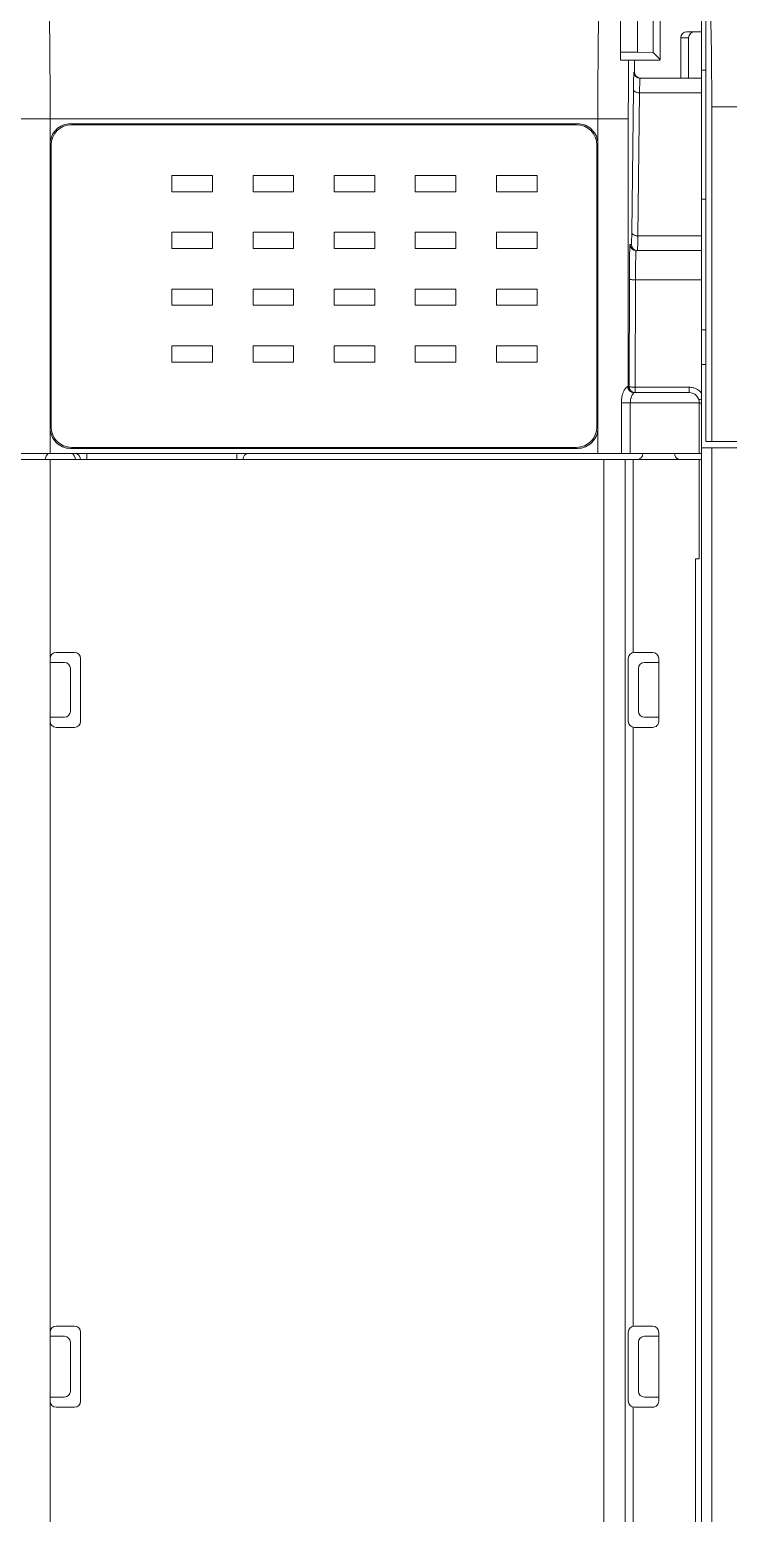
# Model space of a CAD drawing. Header units: millimetres. Extents: x 2205 to 3814, y 620 to 2277.
# Drawn here: x 3363.2 to 3397.6, y 1945.9 to 2019 of the extents above; entities that cross this region are included whole.
import ezdxf

# ---------------------------------------------------------------- set-up
doc = ezdxf.new("R2010")
doc.units = ezdxf.units.MM
doc.set_wipeout_variables(frame=1)
doc.layers.add('EL-componentes', color=7, linetype='Continuous', lineweight=25)
doc.layers.add('EL-Cotas', color=7, linetype='Continuous', lineweight=18)

# ---------------------------------------------------------------- blocks, each defined once
blk = doc.blocks.new('*U6')
blk.add_wipeout([(-19.156, 48.545), (436.841, 48.545), (436.841, 13.545), (-19.156, 13.545)])
for points in [[(-19.166, 48.545), (436.851, 48.545), (436.851, 13.545), (-19.166, 13.545)], [(-19.156, 43.045), (436.841, 43.045), (436.841, 19.045), (-19.156, 19.045), (-19.156, 31.045)]]:
    blk.add_lwpolyline(points, close=True)
at = {"layer": 'EL-componentes', "color": 7, "linetype": 'Continuous', "lineweight": 25}
for points in [[(254.814, 33.545), (251.344, 33.545), (247.874, 33.545), (245.094, 33.545), (245.094, 31.045), (245.094, 28.545), (247.874, 28.545), (251.344, 28.545), (254.814, 28.545), (256.419, 28.545), (257.221, 29.795), (258.024, 31.045), (257.221, 32.295), (256.419, 33.545), (254.814, 33.545)], [(274.814, 33.545), (271.344, 33.545), (267.874, 33.545), (265.094, 33.545), (265.094, 31.045), (265.094, 28.545), (267.874, 28.545), (271.344, 28.545), (274.814, 28.545), (276.419, 28.545), (277.221, 29.795), (278.024, 31.045), (277.221, 32.295), (276.419, 33.545), (274.814, 33.545)]]:
    blk.add_rational_spline(points, [1, 1, 1, 0.707107250279, 1, 0.707107250279, 1, 1, 1, 0.866024791583, 1, 0.866024791583, 1, 0.866024791583, 1], degree=2, knots=[0, 0, 0, 1, 1, 2.570795, 2.570795, 4.14159, 4.14159, 5.14159, 5.14159, 6.18879, 6.18879, 7.23599, 7.23599, 8.28319, 8.28319, 8.28319], dxfattribs=at)
blk = doc.blocks.new('A$C866e1339')
at = {"linetype": 'Continuous', "lineweight": 5}
blk.add_wipeout([(-4, 54.45), (-4, 58.35), (2.8, 58.35), (2.8, 58.698), (6.85, 58.735), (6.85, 62.55), (7.582, 64.317), (9.35, 65.05), (18.45, 65.05), (18.804, 64.903), (18.95, 64.55), (18.95, 58.735), (19, 58.735), (19, 64.05), (19.293, 64.757), (20, 65.05), (28.7, 65.05), (30.114, 64.464), (30.7, 63.05), (30.7, 57.288), (30.775, 57.024), (30.8, 56.75), (30.8, 54.449), (30.888, 54.237), (31.083, 54.141), (33.09, 54.141), (33.09, 56.135), (33.178, 56.347), (33.39, 56.435), (34.5, 56.435), (34.854, 56.288), (35, 55.935), (35, -57.235), (34.854, -57.589), (34.5, -57.735), (33.09, -57.735), (33.09, -55.25), (30.7, -55.25), (30.7, -64.65), (30.114, -66.065), (28.7, -66.65), (28, -66.65), (28, -61.95), (27.895, -61.257), (27.59, -60.625), (22.394, -60.647), (22.105, -61.257), (22, -61.95), (22, -66.65), (20, -66.65), (19.293, -66.358), (19, -65.65), (19, -59.65), (18.95, -59.65), (18.95, -66.15), (18.804, -66.504), (18.45, -66.65), (9.35, -66.65), (7.582, -65.918), (6.85, -64.15), (6.85, -59.65), (-4, -59.65), (-4, -55.75), (-2.05, -55.775), (-2.05, -57.75), (0, -57.75), (0, 56.45), (-2.05, 56.45), (-2.05, 54.45)], dxfattribs=at)
at = {"color": 7, "linetype": 'Continuous', "lineweight": 5}
for p, q in [((-4, 54.45), (-4, 58.35)), ((0, 58.35), (0, -58.35)), ((-3.158, 57.557), (-3.158, 54.832)), ((-2.395, 54.819), (-2.395, 56.794)), ((-2.05, 56.45), (-2.05, 54.474)), ((0.2, 35.65), (0.2, 56.75)), ((30.8, 56.75), (30.8, 54.449)), ((34.5, 56.435), (33.39, 56.435)), ((1.982, 55.863), (1.98, 56.066)), ((29.02, 56.065), (29.018, 55.863)), ((33.09, 56.135), (33.09, 54.149)), ((33.472, 56.135), (33.09, 56.135)), ((33.472, 54.149), (33.472, 56.135)), ((35, -57.235), (35, 55.935)), ((29.011, 55.064), (29.009, 54.729)), ((-3.158, 54.832), (-4, 54.832)), ((-2.05, 54.45), (-4, 54.45)), ((-3.158, 54.832), (-2.395, 54.819)), ((-2.395, 54.819), (-2.05, 54.474)), ((1.991, 54.701), (1.991, 54.729)), ((1.995, 53.961), (1.991, 54.701)), ((30.8, 54.449), (30.783, 54.441)), ((31.083, 54.141), (34.483, 54.141)), ((34.5, 54.149), (34.483, 54.141)), ((0.2, 53.95), (0, 53.95)), ((30.755, 53.587), (30.672, 46.541)), ((30.972, 46.372), (31.055, 53.418)), ((34.467, 53.418), (31.055, 53.418)), ((34.467, 53.418), (34.383, 46.372)), ((35, 53.95), (34.9, 53.95)), ((35, 53.649), (34.983, 53.641)), ((34.883, 46.091), (34.967, 53.137)), ((0.499, 35.65), (0.499, 52.139)), ((30.501, 52.139), (0.499, 52.139)), ((1.999, 52.139), (1.999, 35.65)), ((29.001, 35.65), (29.001, 52.139)), ((30.501, 52.139), (30.501, 38.95)), ((28, 51.9), (3, 51.9)), ((3.05, 51.85), (27.95, 51.85)), ((2.05, 36.95), (2.05, 50.85)), ((28.95, 50.85), (28.95, 36.95)), ((8, 49.35), (8, 48.55)), ((10, 49.35), (8, 49.35)), ((10, 48.55), (10, 49.35)), ((12, 49.35), (12, 48.55)), ((14, 49.35), (12, 49.35)), ((14, 48.55), (14, 49.35)), ((16, 49.35), (16, 48.55)), ((18, 49.35), (16, 49.35)), ((18, 48.55), (18, 49.35)), ((20, 49.35), (20, 48.55)), ((22, 49.35), (20, 49.35)), ((22, 48.55), (22, 49.35)), ((24, 49.35), (24, 48.55)), ((26, 49.35), (24, 49.35)), ((26, 48.55), (26, 49.35)), ((8, 48.55), (10, 48.55)), ((12, 48.55), (14, 48.55)), ((16, 48.55), (18, 48.55)), ((20, 48.55), (22, 48.55)), ((24, 48.55), (26, 48.55)), ((0.2, 47.6), (0, 47.6)), ((8, 46.55), (8, 45.75)), ((10, 46.55), (8, 46.55)), ((10, 45.75), (10, 46.55)), ((12, 46.55), (12, 45.75)), ((14, 46.55), (12, 46.55)), ((14, 45.75), (14, 46.55)), ((16, 46.55), (16, 45.75)), ((18, 46.55), (16, 46.55)), ((18, 45.75), (18, 46.55)), ((20, 46.55), (20, 45.75)), ((22, 46.55), (20, 46.55)), ((22, 45.75), (22, 46.55)), ((24, 46.55), (24, 45.75)), ((26, 46.55), (24, 46.55)), ((26, 45.75), (26, 46.55)), ((30.972, 46.372), (34.383, 46.372)), ((8, 45.75), (10, 45.75)), ((12, 45.75), (14, 45.75)), ((16, 45.75), (18, 45.75)), ((20, 45.75), (22, 45.75)), ((24, 45.75), (26, 45.75)), ((30.588, 45.95), (30.652, 45.95)), ((30.888, 45.65), (34.352, 45.65)), ((30.952, 45.65), (30.96, 45.736)), ((30.96, 45.736), (30.966, 45.985)), ((34.288, 45.65), (34.282, 45.581)), ((34.852, 45.15), (34.788, 45.15)), ((34.852, 45.15), (34.861, 45.213)), ((30.554, 44.244), (30.543, 38.95)), ((30.854, 44.206), (30.843, 38.916)), ((30.854, 44.206), (34.268, 44.206)), ((34.268, 44.206), (34.256, 38.379)), ((34.751, 35.65), (34.768, 44.144)), ((8, 43.75), (8, 42.95)), ((10, 43.75), (8, 43.75)), ((10, 42.95), (10, 43.75)), ((12, 43.75), (12, 42.95)), ((14, 43.75), (12, 43.75)), ((14, 42.95), (14, 43.75)), ((16, 43.75), (16, 42.95)), ((18, 43.75), (16, 43.75)), ((18, 42.95), (18, 43.75)), ((20, 43.75), (20, 42.95)), ((22, 43.75), (20, 43.75)), ((22, 42.95), (22, 43.75)), ((24, 43.75), (24, 42.95)), ((26, 43.75), (24, 43.75)), ((26, 42.95), (26, 43.75)), ((8, 42.95), (10, 42.95)), ((12, 42.95), (14, 42.95)), ((16, 42.95), (18, 42.95)), ((20, 42.95), (22, 42.95)), ((24, 42.95), (26, 42.95)), ((34.93, 42.45), (34.93, 38.45)), ((34.93, 42.45), (34.965, 42.45)), ((34.965, 38.45), (34.965, 42.45)), ((0, 41.15), (0.2, 41.15)), ((8, 40.15), (8, 40.95)), ((8, 40.95), (10, 40.95)), ((10, 40.95), (10, 40.15)), ((12, 40.95), (12, 40.15)), ((14, 40.95), (12, 40.95)), ((14, 40.15), (14, 40.95)), ((16, 40.95), (16, 40.15)), ((18, 40.95), (16, 40.95)), ((18, 40.15), (18, 40.95)), ((20, 40.95), (20, 40.15)), ((22, 40.95), (20, 40.95)), ((22, 40.15), (22, 40.95)), ((24, 40.95), (24, 40.15)), ((26, 40.95), (24, 40.95)), ((26, 40.15), (26, 40.95)), ((10, 40.15), (8, 40.15)), ((12, 40.15), (14, 40.15)), ((16, 40.15), (18, 40.15)), ((20, 40.15), (22, 40.15)), ((24, 40.15), (26, 40.15)), ((0.2, 39.45), (0, 39.45)), ((30.472, 38.95), (30.543, 38.95)), ((30.843, 38.65), (30.843, 38.916)), ((30.843, 38.916), (33.5, 38.916)), ((33.5, 38.65), (33.5, 38.916)), ((34, 38.15), (30.16, 38.15)), ((30.16, 38.149), (30.16, 35.65)), ((30.601, 35.65), (30.601, 38.15)), ((30.766, 38.65), (30.719, 38.575)), ((33.5, 38.65), (30.766, 38.65)), ((34, 35.65), (34, 38.15)), ((34.282, 35.65), (34.283, 38.117)), ((34.965, 38.45), (34.93, 38.45)), ((3, 35.9), (28, 35.9)), ((27.95, 35.95), (3.05, 35.95)), ((0, 35.35), (35, 35.35)), ((0.2, 35.65), (35, 35.65)), ((0.5, -58.858), (0.5, 35.35)), ((2, 35.35), (2, -59.087)), ((3.8, 35.65), (3.8, 35.35)), ((11.2, 35.35), (11.2, 35.65)), ((29.3, -53.15), (29.3, 35.35)), ((30.346, 35.35), (30.346, -53.15)), ((30.744, 25.844), (30.744, 35.35)), ((34, 35.35), (34, 30.45)), ((34.5, -55.25), (34.5, 35.35)), ((33.82, 30.45), (33.82, -51.15)), ((33.82, 30.45), (34, 30.45)), ((3.2, 25.85), (2.3, 25.85)), ((30.8, 25.85), (31.7, 25.85)), ((2, 25.35), (2.7, 25.35)), ((3, 22.95), (3, 25.05)), ((3.5, 22.45), (3.5, 25.55)), ((30.5, 25.55), (30.5, 22.45)), ((31, 22.95), (31, 25.05)), ((32, 25.35), (31.3, 25.35)), ((32, 22.45), (32, 25.55)), ((2, 22.65), (2.7, 22.65)), ((2.3, 22.15), (3.2, 22.15)), ((30.744, -7.356), (30.744, 22.155)), ((31.7, 22.15), (30.8, 22.15)), ((31.3, 22.65), (32, 22.65)), ((2, -7.85), (2.7, -7.85)), ((3.2, -7.35), (2.3, -7.35)), ((3.5, -11.05), (3.5, -7.65)), ((30.5, -7.65), (30.5, -11.05)), ((30.8, -7.35), (31.7, -7.35)), ((32, -7.85), (31.3, -7.85)), ((32, -11.05), (32, -7.65)), ((3, -10.55), (3, -8.15)), ((31, -10.55), (31, -8.15)), ((2.7, -10.85), (2, -10.85)), ((32, -10.85), (31.3, -10.85)), ((2.3, -11.35), (3.2, -11.35)), ((30.744, -40.856), (30.744, -11.345)), ((31.7, -11.35), (30.8, -11.35))]:
    blk.add_line(p, q, dxfattribs=at)
for centre, radius, start, end in [((33.39, 56.135), 0.3, 90, 180), ((34.5, 55.935), 0.5, 0, 90), ((-286.637, 52.93), 288.634, 0.35718, 0.58221), ((285.069, 53.215), 256.064, 179.40757, 179.58624), ((449.123, 52.171), 420.122, 179.65114, 180.00432), ((31.083, 54.441), 0.3, 180.00764, 269.98595), ((34.483, 53.641), 0.5, 0.00708, 89.98561), ((-437.623, 52.138), 439.621, 0.00012, 0.23749), ((3, 50.9), 1, 90, 180.20461), ((3.05, 50.85), 1, 90, 180), ((27.95, 50.85), 1, 0, 90), ((28, 50.9), 1, 359.75716, 90), ((-9.369, 46.728), 40.342, 358.94531, 359.49432), ((30.888, 45.949), 0.3, 179.99628, 269.9952), ((30.952, 45.949), 0.3, 180.07853, 269.9991), ((34.288, 45.149), 0.5, 0.00139, 89.92261), ((34.352, 45.15), 0.5, 359.99555, 89.99539), ((30.801, 38.947), 0.298, 179.99226, 269.97929), ((30.843, 38.949), 0.3, 179.99928, 269.99768), ((33.5, 38.15), 0.5, 0, 90), ((33.509, 38.112), 0.793, 19.66772, 37.41356), ((3, 36.9), 1, 179.76972, 270), ((3.05, 36.95), 1, 180, 270), ((27.95, 36.95), 1, 270, 360), ((28, 36.9), 1, 270, 0.28186), ((2.5, 35.181), 0.769, 141.84812, 167.31962), ((2.5, 35.181), 0.769, 12.68038, 38.15188), ((3.2, 35.35), 0.3, 0, 67.5), ((11.8, 35.35), 0.3, 90, 180), ((30.925, 35.65), 0.3, 270, 0), ((33.075, 35.65), 0.3, 180, 247.5), ((2.3, 25.55), 0.3, 90, 179.98979), ((3.2, 25.55), 0.3, 0, 90), ((30.8, 25.55), 0.3, 90, 180), ((31.7, 25.55), 0.3, 0, 90), ((2.7, 25.05), 0.3, 0, 90), ((31.3, 25.05), 0.3, 90, 180), ((2.7, 22.95), 0.3, 270, 360), ((31.3, 22.95), 0.3, 180, 270), ((2.3, 22.45), 0.3, 180.00953, 270), ((3.2, 22.45), 0.3, 270, 360), ((30.8, 22.45), 0.3, 180, 270), ((31.7, 22.45), 0.3, 270, 0.00596), ((2.3, -7.65), 0.3, 90, 179.9886), ((2.7, -8.15), 0.3, 0, 90), ((3.2, -7.65), 0.3, 0, 90), ((30.8, -7.65), 0.3, 90, 180), ((31.3, -8.15), 0.3, 90, 180), ((31.7, -7.65), 0.3, 0, 90), ((2.7, -10.55), 0.3, 270, 360), ((31.3, -10.55), 0.3, 180, 270), ((2.3, -11.05), 0.3, 180.00953, 270), ((3.2, -11.05), 0.3, 270, 360), ((30.8, -11.05), 0.3, 180, 270), ((31.7, -11.05), 0.3, 270, 0.00596)]:
    blk.add_arc(centre, radius, start, end, dxfattribs=at)
for centre, major_axis, ratio, start_param, end_param in [((33.772, 56.135), (0.3, 0), 0.999848, 7.853982, 9.424778), ((31.1, 54.449), (0.268, 0.134), 0.99981, 2.678052, 4.248696), ((34.5, 53.649), (-0.447, -0.224), 0.99981, 3.32181, 4.248696), ((34.5, 53.649), (0.447, 0.224), 0.99981, -0.463541, 0.180217)]:
    blk.add_ellipse(centre, major_axis=major_axis, ratio=ratio, start_param=start_param, end_param=end_param, dxfattribs=at)
for points, knots in [([(1.98, 56.066), (1.978, 56.219), (1.975, 56.442), (1.971, 56.731), (1.968, 56.929), (1.964, 57.113), (1.961, 57.283), (1.957, 57.439), (1.953, 57.58), (1.95, 57.706), (1.946, 57.816), (1.942, 57.898), (1.939, 57.955), (1.937, 57.992), (1.935, 58.025), (1.933, 58.054), (1.931, 58.078), (1.929, 58.098), (1.927, 58.115), (1.926, 58.125), (1.924, 58.132), (1.923, 58.135), (1.922, 58.138), (1.921, 58.139), (1.921, 58.139)], [0, 0, 0, 0, 0.220848, 0.32252, 0.417952, 0.506883, 0.589081, 0.664312, 0.732348, 0.792993, 0.846102, 0.891528, 0.911317, 0.929132, 0.944961, 0.958798, 0.970639, 0.98048, 0.988319, 0.994158, 0.996333, 0.998017, 0.999226, 1, 1, 1, 1]), ([(29.079, 58.139), (29.079, 58.139), (29.078, 58.138), (29.077, 58.135), (29.076, 58.132), (29.074, 58.125), (29.073, 58.115), (29.071, 58.098), (29.069, 58.078), (29.067, 58.054), (29.065, 58.025), (29.063, 57.992), (29.061, 57.955), (29.058, 57.898), (29.054, 57.816), (29.05, 57.706), (29.047, 57.58), (29.043, 57.439), (29.039, 57.283), (29.036, 57.112), (29.032, 56.928), (29.029, 56.73), (29.025, 56.441), (29.022, 56.218), (29.02, 56.065)], [0, 0, 0, 0, 0.000774, 0.001982, 0.003667, 0.005842, 0.011681, 0.01952, 0.029361, 0.041202, 0.05504, 0.070869, 0.088685, 0.108474, 0.153902, 0.207012, 0.267659, 0.335696, 0.410928, 0.493126, 0.582057, 0.677489, 0.779159, 1, 1, 1, 1]), ([(0.499, 52.139), (0.499, 52.43), (0.498, 52.864), (0.496, 53.435), (0.493, 53.847), (0.49, 54.243), (0.486, 54.619), (0.482, 54.972), (0.477, 55.298), (0.471, 55.593), (0.466, 55.819), (0.461, 55.983), (0.458, 56.092), (0.455, 56.192), (0.451, 56.282), (0.448, 56.362), (0.444, 56.433), (0.44, 56.493), (0.437, 56.536), (0.435, 56.566), (0.433, 56.584), (0.431, 56.6), (0.429, 56.613), (0.427, 56.623), (0.425, 56.631), (0.424, 56.636), (0.422, 56.639), (0.421, 56.639)], [0, 0, 0, 0, 0.193908, 0.288591, 0.380476, 0.468739, 0.552559, 0.631129, 0.703673, 0.769515, 0.828011, 0.854337, 0.878635, 0.900844, 0.920908, 0.938786, 0.954437, 0.967819, 0.978896, 0.983563, 0.987646, 0.991145, 0.994061, 0.996393, 0.998147, 0.999334, 1, 1, 1, 1]), ([(30.579, 56.639), (30.578, 56.639), (30.576, 56.636), (30.575, 56.631), (30.573, 56.623), (30.571, 56.613), (30.569, 56.6), (30.567, 56.584), (30.565, 56.566), (30.563, 56.536), (30.56, 56.493), (30.556, 56.433), (30.552, 56.362), (30.549, 56.282), (30.545, 56.192), (30.542, 56.092), (30.539, 55.983), (30.534, 55.819), (30.529, 55.593), (30.523, 55.298), (30.518, 54.972), (30.514, 54.619), (30.51, 54.243), (30.507, 53.847), (30.504, 53.435), (30.502, 52.864), (30.501, 52.43), (30.501, 52.139)], [0, 0, 0, 0, 0.000666, 0.001851, 0.003603, 0.005934, 0.008847, 0.012344, 0.016425, 0.02109, 0.032166, 0.04555, 0.061205, 0.079087, 0.099156, 0.121367, 0.145665, 0.17199, 0.230484, 0.296325, 0.368871, 0.447444, 0.531269, 0.619531, 0.711414, 0.806094, 1, 1, 1, 1]), ([(30.755, 53.587), (30.756, 53.649), (30.758, 53.767), (30.76, 53.91), (30.762, 54.015), (30.764, 54.085), (30.765, 54.15), (30.767, 54.208), (30.769, 54.261), (30.771, 54.306), (30.773, 54.346), (30.775, 54.374), (30.776, 54.393), (30.777, 54.405), (30.778, 54.416), (30.779, 54.424), (30.78, 54.431), (30.781, 54.436), (30.782, 54.439), (30.783, 54.441), (30.783, 54.441)], [0, 0, 0, 0, 0.217545, 0.413663, 0.502583, 0.584974, 0.660569, 0.729105, 0.790328, 0.844039, 0.89005, 0.928176, 0.944228, 0.958258, 0.970258, 0.980227, 0.988161, 0.994067, 0.99797, 1, 1, 1, 1]), ([(31.055, 53.418), (31.056, 53.471), (31.058, 53.571), (31.06, 53.712), (31.063, 53.818), (31.065, 53.895), (31.067, 53.944), (31.069, 53.988), (31.071, 54.027), (31.073, 54.06), (31.075, 54.088), (31.076, 54.107), (31.078, 54.119), (31.079, 54.127), (31.08, 54.132), (31.081, 54.137), (31.082, 54.139), (31.083, 54.141), (31.083, 54.141)], [0, 0, 0, 0, 0.217153, 0.413238, 0.584751, 0.66035, 0.72886, 0.790067, 0.843756, 0.889716, 0.927782, 0.957866, 0.969892, 0.979898, 0.987882, 0.993849, 0.997834, 1, 1, 1, 1]), ([(34.483, 54.141), (34.483, 54.141), (34.483, 54.14), (34.482, 54.139), (34.482, 54.137), (34.481, 54.132), (34.481, 54.127), (34.48, 54.119), (34.479, 54.111), (34.479, 54.101), (34.478, 54.084), (34.477, 54.06), (34.476, 54.027), (34.475, 53.988), (34.474, 53.944), (34.473, 53.895), (34.472, 53.84), (34.471, 53.78), (34.469, 53.692), (34.468, 53.571), (34.467, 53.471), (34.467, 53.418)], [0, 0, 0, 0, 0.000701, 0.001864, 0.00569, 0.011556, 0.019469, 0.029423, 0.041411, 0.055422, 0.071446, 0.109492, 0.155456, 0.209169, 0.270416, 0.338981, 0.414648, 0.497199, 0.586333, 0.782622, 1, 1, 1, 1]), ([(31.055, 53.418), (31.036, 53.419), (30.998, 53.421), (30.942, 53.431), (30.891, 53.446), (30.845, 53.467), (30.808, 53.492), (30.779, 53.521), (30.76, 53.553), (30.756, 53.576), (30.755, 53.587)], [0, 0, 0, 0, 0.155385, 0.307511, 0.451848, 0.585479, 0.706506, 0.81452, 0.911059, 1, 1, 1, 1]), ([(34.967, 53.137), (34.966, 53.156), (34.958, 53.194), (34.927, 53.248), (34.879, 53.296), (34.816, 53.338), (34.741, 53.372), (34.655, 53.398), (34.563, 53.414), (34.499, 53.418), (34.467, 53.418)], [0, 0, 0, 0, 0.088915, 0.18538, 0.293295, 0.414254, 0.547907, 0.692338, 0.844576, 1, 1, 1, 1]), ([(34.967, 53.137), (34.967, 53.174), (34.968, 53.243), (34.97, 53.342), (34.971, 53.416), (34.973, 53.469), (34.974, 53.504), (34.975, 53.535), (34.976, 53.562), (34.977, 53.585), (34.978, 53.604), (34.979, 53.617), (34.98, 53.626), (34.981, 53.631), (34.981, 53.635), (34.982, 53.638), (34.982, 53.64), (34.983, 53.641), (34.983, 53.641)], [0, 0, 0, 0, 0.217235, 0.4134, 0.584986, 0.660615, 0.729149, 0.790373, 0.844073, 0.890034, 0.928091, 0.958156, 0.970167, 0.980153, 0.98811, 0.994038, 0.99796, 1, 1, 1, 1]), ([(30.672, 46.541), (30.671, 46.497), (30.67, 46.415), (30.668, 46.299), (30.666, 46.211), (30.665, 46.148), (30.663, 46.108), (30.662, 46.072), (30.661, 46.04), (30.659, 46.013), (30.658, 45.991), (30.657, 45.975), (30.656, 45.966), (30.655, 45.96), (30.654, 45.956), (30.654, 45.952), (30.653, 45.951), (30.653, 45.95), (30.652, 45.95)], [0, 0, 0, 0, 0.219039, 0.416593, 0.589077, 0.66495, 0.733586, 0.794768, 0.848275, 0.893892, 0.93145, 0.96086, 0.972486, 0.98205, 0.989546, 0.994981, 0.99839, 1, 1, 1, 1]), ([(30.672, 46.541), (30.672, 46.53), (30.677, 46.507), (30.695, 46.474), (30.724, 46.446), (30.762, 46.42), (30.807, 46.4), (30.858, 46.384), (30.914, 46.375), (30.952, 46.372), (30.972, 46.372)], [0, 0, 0, 0, 0.088913, 0.185374, 0.293288, 0.414248, 0.547902, 0.692335, 0.844576, 1, 1, 1, 1]), ([(34.383, 46.372), (34.382, 46.319), (34.38, 46.219), (34.377, 46.077), (34.374, 45.969), (34.372, 45.893), (34.37, 45.843), (34.368, 45.799), (34.366, 45.76), (34.363, 45.727), (34.361, 45.7), (34.359, 45.679), (34.357, 45.665), (34.356, 45.657), (34.354, 45.653), (34.354, 45.651), (34.352, 45.65), (34.352, 45.65)], [0, 0, 0, 0, 0.218845, 0.416237, 0.588588, 0.664406, 0.732996, 0.794142, 0.847625, 0.893229, 0.930792, 0.96023, 0.981482, 0.989034, 0.994554, 0.998103, 1, 1, 1, 1]), ([(34.383, 46.372), (34.415, 46.372), (34.479, 46.368), (34.572, 46.352), (34.657, 46.326), (34.733, 46.291), (34.796, 46.249), (34.844, 46.201), (34.874, 46.148), (34.883, 46.109), (34.883, 46.091)], [0, 0, 0, 0, 0.155389, 0.307521, 0.451858, 0.585485, 0.70651, 0.814522, 0.91106, 1, 1, 1, 1]), ([(34.861, 45.213), (34.862, 45.232), (34.865, 45.275), (34.869, 45.382), (34.874, 45.555), (34.879, 45.805), (34.882, 45.99), (34.883, 46.091)], [0, 0, 0, 0, 0.063849, 0.146892, 0.367675, 0.655358, 1, 1, 1, 1]), ([(30.588, 45.95), (30.588, 45.95), (30.587, 45.949), (30.586, 45.946), (30.585, 45.94), (30.583, 45.93), (30.582, 45.916), (30.58, 45.899), (30.579, 45.877), (30.577, 45.852), (30.576, 45.822), (30.575, 45.789), (30.573, 45.738), (30.57, 45.666), (30.568, 45.568), (30.565, 45.458), (30.563, 45.336), (30.561, 45.203), (30.559, 45.061), (30.558, 44.91), (30.557, 44.751), (30.555, 44.528), (30.555, 44.358), (30.554, 44.244)], [0, 0, 0, 0, 0.000536, 0.001522, 0.005137, 0.011024, 0.01919, 0.02963, 0.042332, 0.05728, 0.074447, 0.09379, 0.115264, 0.16443, 0.221587, 0.286261, 0.357886, 0.435892, 0.519667, 0.608545, 0.701855, 0.798836, 1, 1, 1, 1]), ([(30.854, 44.206), (30.854, 44.303), (30.855, 44.492), (30.857, 44.723), (30.859, 44.898), (30.861, 45.018), (30.863, 45.131), (30.865, 45.234), (30.868, 45.327), (30.87, 45.409), (30.873, 45.471), (30.874, 45.514), (30.876, 45.542), (30.877, 45.567), (30.879, 45.588), (30.88, 45.607), (30.882, 45.622), (30.883, 45.633), (30.885, 45.642), (30.886, 45.647), (30.887, 45.649), (30.888, 45.65), (30.888, 45.65)], [0, 0, 0, 0, 0.2011, 0.391327, 0.480187, 0.56395, 0.641945, 0.713558, 0.778222, 0.83537, 0.884528, 0.905999, 0.925341, 0.94251, 0.957463, 0.970171, 0.980621, 0.988803, 0.994712, 0.998369, 0.999394, 1, 1, 1, 1]), ([(34.282, 45.581), (34.281, 45.553), (34.279, 45.486), (34.277, 45.372), (34.274, 45.229), (34.272, 44.99), (34.269, 44.646), (34.268, 44.359), (34.268, 44.206)], [0, 0, 0, 0, 0.061297, 0.145256, 0.250208, 0.373862, 0.666877, 1, 1, 1, 1]), ([(34.768, 44.144), (34.768, 44.211), (34.769, 44.342), (34.77, 44.504), (34.771, 44.625), (34.772, 44.71), (34.773, 44.788), (34.774, 44.86), (34.776, 44.925), (34.777, 44.982), (34.779, 45.025), (34.78, 45.055), (34.781, 45.075), (34.781, 45.092), (34.782, 45.107), (34.783, 45.12), (34.784, 45.13), (34.785, 45.138), (34.786, 45.144), (34.787, 45.148), (34.787, 45.149), (34.788, 45.15), (34.788, 45.15)], [0, 0, 0, 0, 0.200964, 0.391456, 0.480407, 0.564172, 0.642148, 0.71373, 0.778337, 0.835483, 0.88471, 0.906212, 0.925562, 0.942713, 0.957644, 0.970337, 0.980778, 0.98895, 0.994846, 0.998471, 0.999462, 1, 1, 1, 1]), ([(30.554, 44.244), (30.554, 44.242), (30.556, 44.239), (30.562, 44.236), (30.569, 44.233), (30.579, 44.229), (30.592, 44.226), (30.614, 44.222), (30.646, 44.217), (30.691, 44.212), (30.761, 44.208), (30.816, 44.206), (30.854, 44.206)], [0, 0, 0, 0, 0.013411, 0.032832, 0.059851, 0.094901, 0.138001, 0.188839, 0.311996, 0.4604, 0.628858, 1, 1, 1, 1]), ([(34.268, 44.206), (34.3, 44.206), (34.363, 44.205), (34.455, 44.202), (34.54, 44.196), (34.604, 44.19), (34.65, 44.183), (34.679, 44.178), (34.705, 44.173), (34.726, 44.168), (34.743, 44.162), (34.754, 44.157), (34.761, 44.153), (34.765, 44.149), (34.768, 44.146), (34.768, 44.144)], [0, 0, 0, 0, 0.188607, 0.370965, 0.539304, 0.687679, 0.752718, 0.810928, 0.861828, 0.90497, 0.940046, 0.967092, 0.977728, 0.986584, 1, 1, 1, 1]), ([(30.472, 38.95), (30.466, 38.949), (30.453, 38.945), (30.433, 38.933), (30.41, 38.914), (30.384, 38.888), (30.356, 38.855), (30.328, 38.814), (30.3, 38.766), (30.273, 38.711), (30.247, 38.651), (30.225, 38.587), (30.205, 38.519), (30.184, 38.423), (30.166, 38.3), (30.161, 38.2), (30.16, 38.149)], [0, 0, 0, 0, 0.019245, 0.045227, 0.078689, 0.119757, 0.168205, 0.223799, 0.286155, 0.354285, 0.427081, 0.503537, 0.58288, 0.664358, 0.831029, 1, 1, 1, 1]), ([(30.472, 38.95), (30.472, 38.911), (30.487, 38.832), (30.553, 38.732), (30.65, 38.665), (30.728, 38.65), (30.766, 38.65)], [0, 0, 0, 0, 0.252205, 0.50306, 0.75218, 1, 1, 1, 1]), ([(30.543, 38.95), (30.543, 38.948), (30.546, 38.946), (30.551, 38.943), (30.558, 38.94), (30.568, 38.937), (30.581, 38.934), (30.603, 38.93), (30.635, 38.926), (30.68, 38.922), (30.731, 38.919), (30.786, 38.917), (30.824, 38.916), (30.843, 38.916)], [0, 0, 0, 0, 0.01224, 0.030922, 0.057489, 0.09228, 0.135262, 0.186085, 0.309435, 0.458246, 0.627302, 0.810546, 1, 1, 1, 1]), ([(33.5, 38.916), (33.52, 38.916), (33.598, 38.913), (33.677, 38.897), (33.733, 38.879)], [0, 0, 0, 0, 0.249748, 1, 1, 1, 1]), ([(33.733, 38.879), (33.813, 38.854), (33.965, 38.777), (34.088, 38.66), (34.139, 38.593)], [0, 0, 0, 0, 0.500394, 1, 1, 1, 1]), ([(30.719, 38.575), (30.704, 38.55), (30.674, 38.493), (30.643, 38.413), (30.622, 38.338), (30.611, 38.277), (30.603, 38.214), (30.601, 38.171), (30.601, 38.15)], [0, 0, 0, 0, 0.194219, 0.438336, 0.572826, 0.712629, 0.855745, 1, 1, 1, 1]), ([(33.997, 38.309), (33.994, 38.309), (33.988, 38.309), (33.981, 38.309), (33.977, 38.31), (33.974, 38.311), (33.973, 38.312), (33.972, 38.313)], [0, 0, 0, 0, 0.385053, 0.67504, 0.785307, 0.873936, 1, 1, 1, 1]), ([(34.256, 38.379), (34.229, 38.369), (34.178, 38.353), (34.107, 38.332), (34.053, 38.319), (34.018, 38.312), (34.004, 38.31), (33.997, 38.309)], [0, 0, 0, 0, 0.313968, 0.601148, 0.835606, 0.927491, 1, 1, 1, 1]), ([(34.283, 38.117), (34.265, 38.117), (34.228, 38.118), (34.175, 38.12), (34.127, 38.123), (34.09, 38.126), (34.064, 38.129), (34.048, 38.132), (34.034, 38.134), (34.022, 38.137), (34.013, 38.14), (34.007, 38.143), (34.003, 38.145), (34.001, 38.147), (34, 38.148), (34, 38.15)], [0, 0, 0, 0, 0.19336, 0.379257, 0.549755, 0.698289, 0.762886, 0.820315, 0.87006, 0.91179, 0.945362, 0.970767, 0.980507, 0.988421, 1, 1, 1, 1]), ([(34.283, 38.117), (34.283, 38.139), (34.281, 38.227), (34.27, 38.314), (34.256, 38.379)], [0, 0, 0, 0, 0.250127, 1, 1, 1, 1])]:
    blk.add_open_spline(points, degree=3, knots=knots, dxfattribs=at)

msp = doc.modelspace()

# ---------------------------------------------------------------- block references
at = {"layer": 'EL-Cotas', "color": 7, "linetype": 'Continuous', "lineweight": 5, "ltscale": 0.1}
msp.add_blockref('*U6', (3118.394, 1933.566), dxfattribs=at)

# ---------------------------------------------------------------- next in the draw order: block references
msp.add_blockref('A$C866e1339', (3362.21, 1962.454))

# ---------------------------------------------------------------- next in the draw order: block references
msp.add_blockref('A$C866e1339', (3396.325, 1963.04))

doc.saveas('drawing.dxf')
